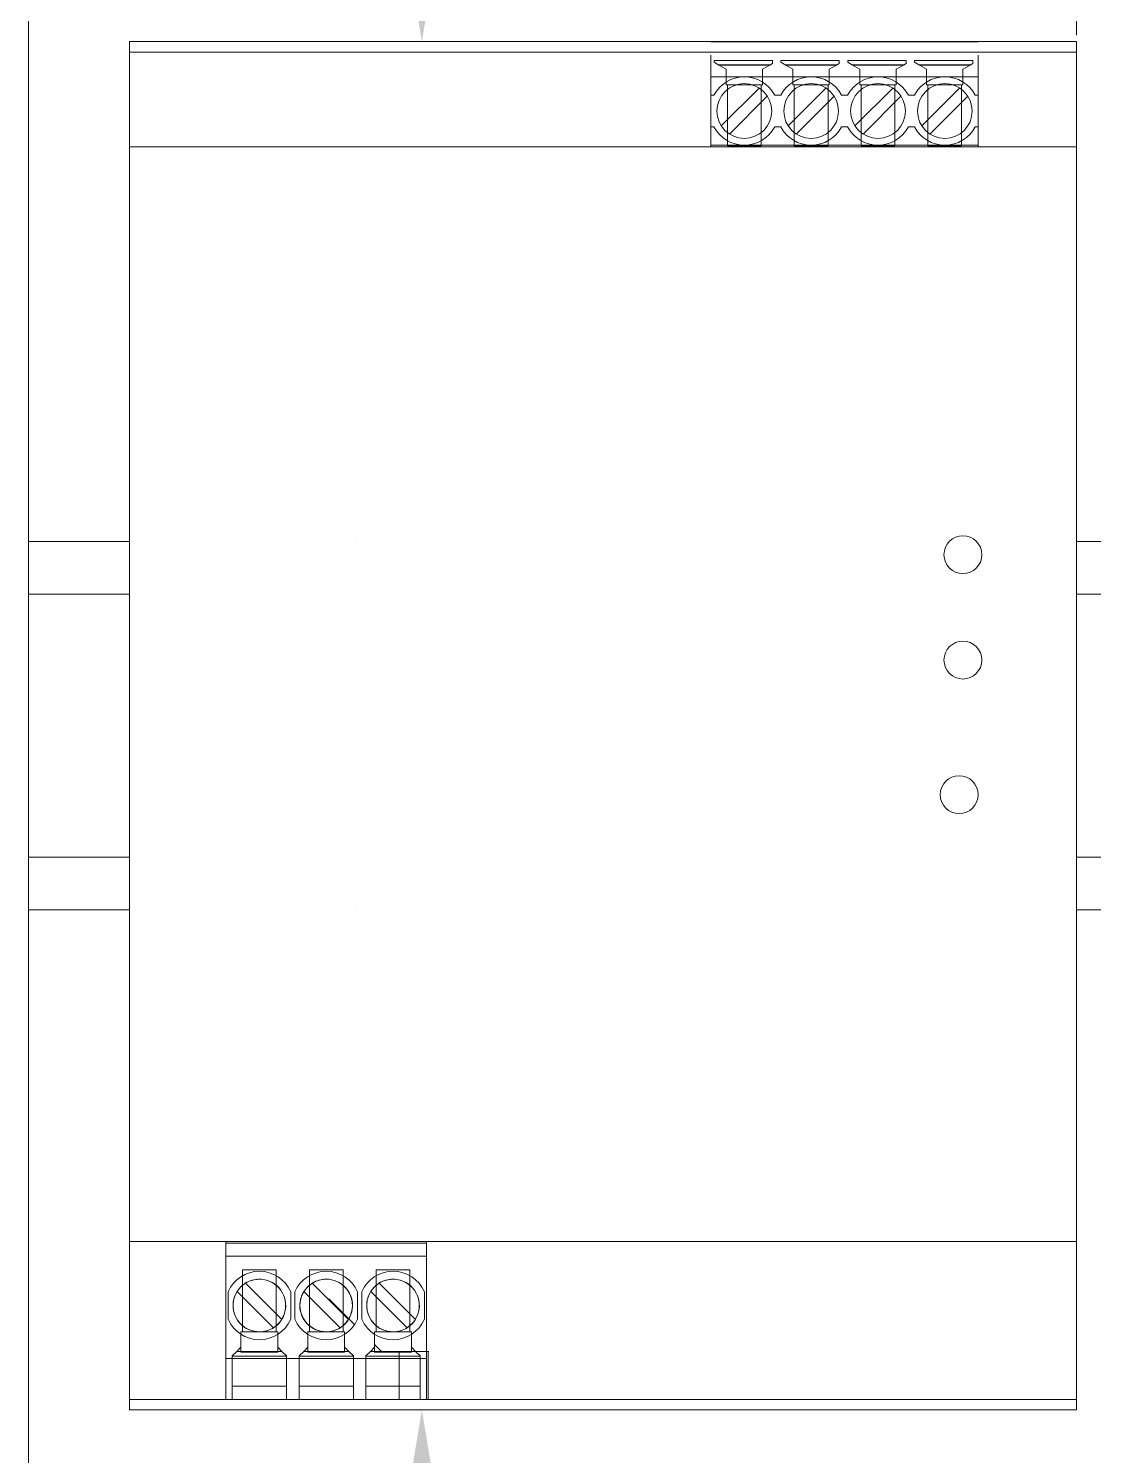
# Model space of a CAD drawing. Header units: millimetres. Extents: x 4137 to 6698, y 1400 to 3585.
# Drawn here: x 4370.9 to 4472.1, y 3196.5 to 3332 of the extents above; entities that cross this region are included whole.
import ezdxf

# ---------------------------------------------------------------- set-up
doc = ezdxf.new("R2010")
doc.units = ezdxf.units.MM
doc.layers.add('000-PI-Oprema', color=30, linetype='Continuous', lineweight=5)
doc.layers.add('000-SI-Oprema', color=30, linetype='Continuous', lineweight=0)
doc.layers.add('002-PI-Kabelska kanalica', color=150, linetype='Continuous')

msp = doc.modelspace()

# ---------------------------------------------------------------- linework, layer by layer
at = {"color": 0, "linetype": 'ByBlock', "lineweight": 0, "ltscale": 0.25}
for p, q in [((4470.53, 3331.4), (4470.53, 3367.59)), ((4443.84, 3330.78), (4407.07, 3330.78)), ((4443.84, 3200.78), (4407.07, 3200.78))]:
    msp.add_line(p, q, dxfattribs=at)
at = {"color": 0, "linetype": 'ByBlock', "ltscale": 0.25}
for points in [[(4406.99, 3338.78), (4409.66, 3338.78), (4408.32, 3330.78)], [(4406.99, 3192.78), (4409.66, 3192.78), (4408.32, 3200.78)]]:
    msp.add_solid(points, dxfattribs=at)
at = {"layer": '000-PI-Oprema', "color": 0, "linetype": 'ByBlock', "lineweight": 0}
for p, q in [((4380.53, 3330.78), (4380.53, 3320.78)), ((4380.53, 3330.78), (4380.53, 3330.78)), ((4380.53, 3330.78), (4435.78, 3330.78)), ((4380.53, 3329.78), (4380.53, 3329.78)), ((4470.53, 3329.78), (4380.53, 3329.78)), ((4383.03, 3330.78), (4383.03, 3330.78)), ((4383.03, 3330.78), (4383.03, 3330.78)), ((4383.03, 3330.78), (4383.03, 3330.78)), ((4383.03, 3330.78), (4383.03, 3330.78)), ((4383.03, 3330.78), (4383.03, 3330.78)), ((4383.03, 3330.78), (4383.03, 3330.78)), ((4383.03, 3330.78), (4383.03, 3330.78)), ((4383.03, 3330.78), (4383.03, 3330.78)), ((4383.03, 3330.78), (4383.03, 3330.78)), ((4383.03, 3330.78), (4383.03, 3330.78)), ((4383.03, 3330.78), (4383.03, 3330.78)), ((4383.03, 3330.78), (4383.03, 3330.78)), ((4383.03, 3330.78), (4383.03, 3330.78)), ((4383.03, 3330.78), (4383.03, 3330.78)), ((4433.26, 3330.78), (4433.26, 3330.78)), ((4433.26, 3330.78), (4433.26, 3330.78)), ((4435.78, 3330.78), (4435.78, 3330.78)), ((4461.18, 3330.78), (4435.78, 3330.78)), ((4435.78, 3330.75), (4435.78, 3330.75)), ((4435.78, 3330.75), (4461.18, 3330.75)), ((4435.78, 3327.44), (4435.78, 3329.5)), ((4436.08, 3330.75), (4436.08, 3330.75)), ((4441.63, 3330.75), (4441.63, 3330.75)), ((4442.43, 3330.75), (4442.43, 3330.75)), ((4447.98, 3330.75), (4447.98, 3330.75)), ((4448.78, 3330.75), (4448.78, 3330.75)), ((4454.33, 3330.75), (4454.33, 3330.75)), ((4455.13, 3330.75), (4455.13, 3330.75)), ((4460.68, 3330.75), (4460.68, 3330.75)), ((4461.18, 3330.78), (4470.53, 3330.78)), ((4461.18, 3330.78), (4461.18, 3330.78)), ((4461.18, 3330.75), (4461.18, 3330.75)), ((4461.18, 3329.5), (4461.18, 3327.44)), ((4468.03, 3330.78), (4468.03, 3330.78)), ((4468.03, 3330.78), (4468.03, 3330.78)), ((4468.03, 3330.78), (4468.03, 3330.78)), ((4468.03, 3330.78), (4468.03, 3330.78)), ((4468.03, 3330.78), (4468.03, 3330.78)), ((4468.03, 3330.78), (4468.03, 3330.78)), ((4468.03, 3330.78), (4468.03, 3330.78)), ((4468.03, 3330.78), (4468.03, 3330.78)), ((4468.03, 3330.78), (4468.03, 3330.78)), ((4468.03, 3330.78), (4468.03, 3330.78)), ((4468.03, 3330.78), (4468.03, 3330.78)), ((4468.03, 3330.78), (4468.03, 3330.78)), ((4470.53, 3330.78), (4470.53, 3330.78)), ((4470.53, 3330.78), (4470.53, 3320.78)), ((4470.53, 3329.78), (4470.53, 3329.78)), ((4436.08, 3328.81), (4436.08, 3328.99)), ((4441.63, 3328.99), (4436.08, 3328.99)), ((4436.08, 3328.81), (4436.08, 3328.81)), ((4436.08, 3328.81), (4436.54, 3328.55)), ((4441.43, 3328.58), (4436.49, 3328.58)), ((4436.54, 3328.55), (4437.23, 3328.15)), ((4441.37, 3328.55), (4436.54, 3328.55)), ((4437.23, 3328.15), (4437.23, 3328.15)), ((4437.23, 3326.68), (4437.23, 3328.15)), ((4440.68, 3328.15), (4441.37, 3328.55)), ((4440.68, 3328.15), (4440.68, 3326.68)), ((4440.68, 3328.15), (4440.68, 3328.15)), ((4441.37, 3328.55), (4441.63, 3328.7)), ((4441.63, 3328.99), (4441.63, 3328.7)), ((4441.63, 3328.7), (4441.63, 3328.7)), ((4442.43, 3328.81), (4442.43, 3328.99)), ((4447.98, 3328.99), (4442.43, 3328.99)), ((4442.43, 3328.81), (4442.43, 3328.81)), ((4442.43, 3328.81), (4442.89, 3328.55)), ((4447.78, 3328.58), (4442.84, 3328.58)), ((4442.89, 3328.55), (4443.58, 3328.15)), ((4447.72, 3328.55), (4442.89, 3328.55)), ((4443.58, 3326.68), (4443.58, 3328.15)), ((4443.58, 3328.15), (4443.58, 3328.15)), ((4447.03, 3328.15), (4447.72, 3328.55)), ((4447.03, 3328.15), (4447.03, 3328.15)), ((4447.03, 3328.15), (4447.03, 3326.68)), ((4447.72, 3328.55), (4447.98, 3328.7)), ((4447.98, 3328.99), (4447.98, 3328.7)), ((4447.98, 3328.7), (4447.98, 3328.7)), ((4448.78, 3328.81), (4448.78, 3328.99)), ((4454.33, 3328.99), (4448.78, 3328.99)), ((4448.78, 3328.81), (4448.78, 3328.81)), ((4448.78, 3328.81), (4449.24, 3328.55)), ((4454.13, 3328.58), (4449.19, 3328.58)), ((4449.24, 3328.55), (4449.93, 3328.15)), ((4454.07, 3328.55), (4449.24, 3328.55)), ((4449.93, 3326.68), (4449.93, 3328.15)), ((4449.93, 3328.15), (4449.93, 3328.15)), ((4453.38, 3328.15), (4454.07, 3328.55)), ((4453.38, 3328.15), (4453.38, 3328.15)), ((4453.38, 3328.15), (4453.38, 3326.68)), ((4454.07, 3328.55), (4454.33, 3328.7)), ((4454.33, 3328.99), (4454.33, 3328.7)), ((4454.33, 3328.7), (4454.33, 3328.7)), ((4455.13, 3328.81), (4455.13, 3328.99)), ((4460.68, 3328.99), (4455.13, 3328.99)), ((4455.13, 3328.81), (4455.13, 3328.81)), ((4455.13, 3328.81), (4455.59, 3328.55)), ((4460.48, 3328.58), (4455.54, 3328.58)), ((4455.59, 3328.55), (4456.28, 3328.15)), ((4460.42, 3328.55), (4455.59, 3328.55)), ((4456.28, 3326.68), (4456.28, 3328.15)), ((4456.28, 3328.15), (4456.28, 3328.15)), ((4459.73, 3328.15), (4460.42, 3328.55)), ((4459.73, 3328.15), (4459.73, 3328.15)), ((4459.73, 3328.15), (4459.73, 3326.68)), ((4460.42, 3328.55), (4460.68, 3328.7)), ((4460.68, 3328.99), (4460.68, 3328.7)), ((4460.68, 3328.7), (4460.68, 3328.7)), ((4461.18, 3327.44), (4435.78, 3327.44)), ((4435.78, 3327.44), (4435.78, 3325.68)), ((4461.18, 3325.68), (4461.18, 3327.44)), ((4435.78, 3325.68), (4435.78, 3322.68)), ((4435.78, 3325.68), (4435.78, 3325.68)), ((4435.78, 3325.68), (4436.07, 3325.68)), ((4436.07, 3325.68), (4436.07, 3325.68)), ((4436.77, 3322.77), (4440.36, 3326.36)), ((4437.23, 3326.68), (4437.23, 3326.68)), ((4440.68, 3326.68), (4437.23, 3326.68)), ((4437.36, 3326.68), (4437.36, 3320.88)), ((4437.36, 3326.68), (4437.36, 3326.68)), ((4441.14, 3325.59), (4437.55, 3321.99)), ((4440.36, 3326.36), (4440.36, 3326.36)), ((4440.56, 3320.88), (4440.56, 3326.68)), ((4440.56, 3326.68), (4440.56, 3326.68)), ((4440.68, 3326.68), (4440.68, 3326.68)), ((4441.14, 3325.59), (4441.14, 3325.59)), ((4441.84, 3325.68), (4441.84, 3325.68)), ((4441.84, 3325.68), (4442.42, 3325.68)), ((4442.42, 3325.68), (4442.42, 3325.68)), ((4443.12, 3322.77), (4446.71, 3326.36)), ((4447.03, 3326.68), (4443.58, 3326.68)), ((4443.58, 3326.68), (4443.58, 3326.68)), ((4443.71, 3326.68), (4443.71, 3326.68)), ((4443.71, 3326.68), (4443.71, 3320.88)), ((4447.49, 3325.59), (4443.9, 3321.99)), ((4446.71, 3326.36), (4446.71, 3326.36)), ((4446.91, 3326.68), (4446.91, 3326.68)), ((4446.91, 3320.88), (4446.91, 3326.68)), ((4447.03, 3326.68), (4447.03, 3326.68)), ((4447.49, 3325.59), (4447.49, 3325.59)), ((4448.19, 3325.68), (4448.19, 3325.68)), ((4448.19, 3325.68), (4448.77, 3325.68)), ((4448.77, 3325.68), (4448.77, 3325.68)), ((4449.47, 3322.77), (4453.06, 3326.36)), ((4453.38, 3326.68), (4449.93, 3326.68)), ((4449.93, 3326.68), (4449.93, 3326.68)), ((4450.06, 3326.68), (4450.06, 3326.68)), ((4450.06, 3326.68), (4450.06, 3320.88)), ((4453.84, 3325.59), (4450.25, 3321.99)), ((4453.06, 3326.36), (4453.06, 3326.36)), ((4453.26, 3326.68), (4453.26, 3326.68)), ((4453.26, 3320.88), (4453.26, 3326.68)), ((4453.38, 3326.68), (4453.38, 3326.68)), ((4453.84, 3325.59), (4453.84, 3325.59)), ((4454.54, 3325.68), (4455.12, 3325.68)), ((4454.54, 3325.68), (4454.54, 3325.68)), ((4455.12, 3325.68), (4455.12, 3325.68)), ((4455.82, 3322.77), (4459.41, 3326.36)), ((4459.73, 3326.68), (4456.28, 3326.68)), ((4456.28, 3326.68), (4456.28, 3326.68)), ((4456.41, 3326.68), (4456.41, 3326.68)), ((4456.41, 3326.68), (4456.41, 3320.88)), ((4460.19, 3325.59), (4456.6, 3321.99)), ((4459.41, 3326.36), (4459.41, 3326.36)), ((4459.61, 3326.68), (4459.61, 3326.68)), ((4459.61, 3320.88), (4459.61, 3326.68)), ((4459.73, 3326.68), (4459.73, 3326.68)), ((4460.19, 3325.59), (4460.19, 3325.59)), ((4460.89, 3325.68), (4461.18, 3325.68)), ((4460.89, 3325.68), (4460.89, 3325.68)), ((4461.18, 3325.68), (4461.18, 3322.68)), ((4461.18, 3325.68), (4461.18, 3325.68)), ((4436.36, 3324.18), (4436.36, 3324.18)), ((4441.56, 3324.18), (4441.56, 3324.18)), ((4442.71, 3324.18), (4442.71, 3324.18)), ((4447.91, 3324.18), (4447.91, 3324.18)), ((4449.06, 3324.18), (4449.06, 3324.18)), ((4454.26, 3324.18), (4454.26, 3324.18)), ((4455.41, 3324.18), (4455.41, 3324.18)), ((4460.61, 3324.18), (4460.61, 3324.18)), ((4435.78, 3322.68), (4435.78, 3322.68)), ((4435.78, 3320.93), (4435.78, 3322.68)), ((4436.07, 3322.68), (4435.78, 3322.68)), ((4436.07, 3322.68), (4436.07, 3322.68)), ((4436.77, 3322.77), (4436.77, 3322.77)), ((4441.84, 3322.68), (4441.84, 3322.68)), ((4442.42, 3322.68), (4441.84, 3322.68)), ((4442.42, 3322.68), (4442.42, 3322.68)), ((4443.12, 3322.77), (4443.12, 3322.77)), ((4448.19, 3322.68), (4448.19, 3322.68)), ((4448.77, 3322.68), (4448.19, 3322.68)), ((4448.77, 3322.68), (4448.77, 3322.68)), ((4449.47, 3322.77), (4449.47, 3322.77)), ((4454.54, 3322.68), (4454.54, 3322.68)), ((4455.12, 3322.68), (4454.54, 3322.68)), ((4455.12, 3322.68), (4455.12, 3322.68)), ((4455.82, 3322.77), (4455.82, 3322.77)), ((4460.89, 3322.68), (4460.89, 3322.68)), ((4461.18, 3322.68), (4460.89, 3322.68)), ((4461.18, 3322.68), (4461.18, 3322.68)), ((4461.18, 3322.68), (4461.18, 3320.93)), ((4437.55, 3321.99), (4437.55, 3321.99)), ((4443.9, 3321.99), (4443.9, 3321.99)), ((4450.25, 3321.99), (4450.25, 3321.99)), ((4456.6, 3321.99), (4456.6, 3321.99)), ((4380.53, 3320.78), (4380.53, 3320.78)), ((4380.53, 3320.78), (4470.53, 3320.78)), ((4383.03, 3320.78), (4383.03, 3320.78)), ((4389.03, 3320.78), (4389.03, 3320.78)), ((4390.03, 3320.78), (4390.03, 3320.78)), ((4396.03, 3320.78), (4396.03, 3320.78)), ((4397.03, 3320.78), (4397.03, 3320.78)), ((4403.03, 3320.78), (4403.03, 3320.78)), ((4404.03, 3320.78), (4404.03, 3320.78)), ((4410.03, 3320.78), (4410.03, 3320.78)), ((4411.03, 3320.78), (4411.03, 3320.78)), ((4417.03, 3320.78), (4417.03, 3320.78)), ((4418.03, 3320.78), (4418.03, 3320.78)), ((4424.03, 3320.78), (4424.03, 3320.78)), ((4425.03, 3320.78), (4425.03, 3320.78)), ((4431.03, 3320.78), (4431.03, 3320.78)), ((4435.78, 3320.78), (4435.78, 3320.93)), ((4438.96, 3320.93), (4435.78, 3320.93)), ((4435.78, 3320.78), (4435.78, 3320.78)), ((4437.36, 3320.88), (4437.36, 3320.88)), ((4437.36, 3320.88), (4440.56, 3320.88)), ((4445.31, 3320.93), (4438.96, 3320.93)), ((4440.56, 3320.88), (4440.56, 3320.88)), ((4443.71, 3320.88), (4443.71, 3320.88)), ((4443.71, 3320.88), (4446.91, 3320.88)), ((4451.66, 3320.93), (4445.31, 3320.93)), ((4446.91, 3320.88), (4446.91, 3320.88)), ((4450.06, 3320.88), (4450.06, 3320.88)), ((4450.06, 3320.88), (4453.26, 3320.88)), ((4458.01, 3320.93), (4451.66, 3320.93)), ((4453.26, 3320.88), (4453.26, 3320.88)), ((4456.41, 3320.88), (4456.41, 3320.88)), ((4456.41, 3320.88), (4459.61, 3320.88)), ((4461.18, 3320.93), (4458.01, 3320.93)), ((4459.61, 3320.88), (4459.61, 3320.88)), ((4461.18, 3320.93), (4461.18, 3320.78)), ((4461.18, 3320.78), (4461.18, 3320.78)), ((4470.53, 3320.78), (4470.53, 3320.78)), ((4470.53, 3320.78), (4470.53, 3216.78)), ((4457.93, 3282.03), (4457.93, 3282.03)), ((4461.53, 3282.03), (4461.53, 3282.03)), ((4457.93, 3272.02), (4457.93, 3272.02)), ((4461.53, 3272.02), (4461.53, 3272.02)), ((4457.57, 3259.23), (4457.57, 3259.23)), ((4461.17, 3259.23), (4461.17, 3259.23)), ((4380.53, 3216.78), (4380.53, 3200.78)), ((4380.53, 3216.78), (4380.53, 3216.78)), ((4380.53, 3216.78), (4470.53, 3216.78)), ((4389.71, 3216.78), (4389.71, 3216.78)), ((4389.71, 3216.78), (4389.71, 3216.63)), ((4389.71, 3216.63), (4389.71, 3216.63)), ((4389.71, 3216.63), (4389.71, 3216.63)), ((4389.71, 3215.4), (4389.71, 3216.63)), ((4389.71, 3216.63), (4408.76, 3216.63)), ((4408.76, 3216.78), (4408.76, 3216.78)), ((4408.76, 3216.63), (4408.76, 3216.78)), ((4408.76, 3216.63), (4408.76, 3216.63)), ((4408.76, 3216.63), (4408.76, 3216.63)), ((4408.76, 3216.63), (4408.76, 3215.4)), ((4411.93, 3216.78), (4411.93, 3216.78)), ((4417.93, 3216.78), (4417.93, 3216.78)), ((4420.93, 3216.78), (4420.93, 3216.78)), ((4470.53, 3216.78), (4470.53, 3200.78)), ((4470.53, 3216.78), (4470.53, 3216.78)), ((4389.71, 3205.68), (4389.71, 3215.4)), ((4408.76, 3215.4), (4389.71, 3215.4)), ((4408.76, 3215.4), (4408.76, 3205.68)), ((4391.28, 3214.08), (4391.28, 3214.08)), ((4391.28, 3214.08), (4391.28, 3208.2)), ((4394.48, 3214.08), (4391.28, 3214.08)), ((4392.88, 3213.2), (4392.88, 3213.2)), ((4393.56, 3213.11), (4393.56, 3213.1)), ((4393.84, 3213.01), (4393.84, 3213.01)), ((4394.48, 3214.08), (4394.48, 3214.08)), ((4394.48, 3214.08), (4394.48, 3208.2)), ((4397.63, 3214.08), (4397.63, 3214.08)), ((4400.83, 3214.08), (4397.63, 3214.08)), ((4397.63, 3214.08), (4397.63, 3208.2)), ((4399.23, 3213.2), (4399.23, 3213.2)), ((4400.19, 3213.01), (4400.19, 3213.01)), ((4400.83, 3214.08), (4400.83, 3208.2)), ((4400.83, 3214.08), (4400.83, 3214.08)), ((4403.98, 3214.08), (4403.98, 3214.08)), ((4407.18, 3214.08), (4403.98, 3214.08)), ((4403.98, 3214.08), (4403.98, 3208.2)), ((4405.58, 3213.2), (4405.58, 3213.2)), ((4406.26, 3213.11), (4406.26, 3213.1)), ((4406.54, 3213.01), (4406.54, 3213.01)), ((4407.18, 3214.08), (4407.18, 3208.2)), ((4407.18, 3214.08), (4407.18, 3214.08)), ((4389.91, 3212.01), (4389.91, 3209.39)), ((4389.91, 3212.01), (4389.91, 3212.01)), ((4394.22, 3208.59), (4390.77, 3212.03)), ((4390.77, 3212.03), (4390.77, 3212.03)), ((4394.22, 3208.59), (4390.77, 3212.03)), ((4395, 3209.36), (4391.55, 3212.81)), ((4391.55, 3212.81), (4395, 3209.36)), ((4391.55, 3212.81), (4391.55, 3212.81)), ((4395.86, 3212.01), (4395.86, 3212.01)), ((4395.86, 3209.39), (4395.86, 3212.01)), ((4396.26, 3212.01), (4396.26, 3209.39)), ((4396.26, 3212.01), (4396.26, 3212.01)), ((4397.12, 3212.03), (4397.12, 3212.03)), ((4400.57, 3208.59), (4397.12, 3212.03)), ((4400.57, 3208.59), (4397.12, 3212.03)), ((4397.9, 3212.81), (4397.9, 3212.81)), ((4397.9, 3212.81), (4401.35, 3209.36)), ((4397.9, 3212.81), (4401.35, 3209.36)), ((4402.21, 3212.01), (4402.21, 3212.01)), ((4402.21, 3209.39), (4402.21, 3212.01)), ((4402.61, 3212.01), (4402.61, 3212.01)), ((4402.61, 3212.01), (4402.61, 3209.39)), ((4403.47, 3212.03), (4403.47, 3212.03)), ((4406.92, 3208.59), (4403.47, 3212.03)), ((4406.92, 3208.59), (4403.47, 3212.03)), ((4404.25, 3212.81), (4404.25, 3212.81)), ((4404.25, 3212.81), (4407.7, 3209.36)), ((4404.25, 3212.81), (4407.7, 3209.36)), ((4408.56, 3212.01), (4408.56, 3212.01)), ((4408.56, 3209.39), (4408.56, 3212.01)), ((4399.47, 3211.34), (4399.47, 3211.34)), ((4399.47, 3211.34), (4401.93, 3208.88)), ((4389.91, 3209.39), (4389.91, 3209.39)), ((4395, 3209.36), (4395, 3209.36)), ((4395, 3209.36), (4395, 3209.36)), ((4395.86, 3209.39), (4395.86, 3209.39)), ((4396.26, 3209.39), (4396.26, 3209.39)), ((4401.35, 3209.36), (4401.35, 3209.36)), ((4401.35, 3209.36), (4401.35, 3209.36)), ((4402.21, 3209.39), (4402.21, 3209.39)), ((4402.61, 3209.39), (4402.61, 3209.39)), ((4407.7, 3209.36), (4407.7, 3209.36)), ((4407.7, 3209.36), (4407.7, 3209.36)), ((4408.56, 3209.39), (4408.56, 3209.39)), ((4391.13, 3208.2), (4391.13, 3208.2)), ((4394.63, 3208.2), (4391.13, 3208.2)), ((4391.13, 3206.73), (4391.13, 3208.2)), ((4391.28, 3208.2), (4391.28, 3208.2)), ((4391.89, 3208.4), (4391.89, 3208.41)), ((4392.21, 3208.29), (4392.21, 3208.29)), ((4392.88, 3208.2), (4392.88, 3208.2)), ((4394.22, 3208.58), (4394.22, 3208.59)), ((4394.22, 3208.58), (4394.22, 3208.59)), ((4394.22, 3208.58), (4394.22, 3208.58)), ((4394.48, 3208.2), (4394.48, 3208.2)), ((4394.63, 3208.2), (4394.63, 3208.2)), ((4394.63, 3208.2), (4394.63, 3206.73)), ((4397.48, 3206.73), (4397.48, 3208.2)), ((4397.48, 3208.2), (4400.98, 3208.2)), ((4397.48, 3208.2), (4397.48, 3208.2)), ((4397.63, 3208.2), (4397.63, 3208.2)), ((4398.24, 3208.4), (4398.24, 3208.41)), ((4398.56, 3208.29), (4398.56, 3208.29)), ((4399.23, 3208.2), (4399.23, 3208.2)), ((4400.57, 3208.58), (4400.57, 3208.59)), ((4400.57, 3208.58), (4400.57, 3208.59)), ((4400.57, 3208.58), (4400.57, 3208.58)), ((4400.83, 3208.2), (4400.83, 3208.2)), ((4400.98, 3208.2), (4400.98, 3206.73)), ((4400.98, 3208.2), (4400.98, 3208.2)), ((4403.83, 3206.73), (4403.83, 3208.2)), ((4403.83, 3208.2), (4407.33, 3208.2)), ((4403.83, 3208.2), (4403.83, 3208.2)), ((4403.98, 3208.2), (4403.98, 3208.2)), ((4404.59, 3208.4), (4404.59, 3208.41)), ((4404.91, 3208.29), (4404.91, 3208.29)), ((4405.58, 3208.2), (4405.58, 3208.2)), ((4406.92, 3208.58), (4406.92, 3208.59)), ((4406.92, 3208.58), (4406.92, 3208.59)), ((4406.92, 3208.58), (4406.92, 3208.58)), ((4407.18, 3208.2), (4407.18, 3208.2)), ((4407.33, 3208.2), (4407.33, 3206.73)), ((4407.33, 3208.2), (4407.33, 3208.2)), ((4390.74, 3206.34), (4390.31, 3205.91)), ((4391.13, 3206.73), (4390.74, 3206.34)), ((4390.74, 3206.34), (4395.02, 3206.34)), ((4391.13, 3206.28), (4391.13, 3206.73)), ((4391.13, 3206.73), (4391.13, 3206.73)), ((4391.13, 3206.28), (4394.63, 3206.28)), ((4394.63, 3206.73), (4395.02, 3206.34)), ((4394.63, 3206.28), (4394.63, 3206.73)), ((4394.63, 3206.73), (4394.63, 3206.73)), ((4395.02, 3206.34), (4395.46, 3205.91)), ((4397.09, 3206.34), (4396.66, 3205.91)), ((4397.48, 3206.73), (4397.09, 3206.34)), ((4397.09, 3206.34), (4401.37, 3206.34)), ((4397.48, 3206.73), (4397.48, 3206.73)), ((4397.48, 3206.28), (4397.48, 3206.73)), ((4397.48, 3206.28), (4400.98, 3206.28)), ((4400.98, 3206.73), (4401.37, 3206.34)), ((4400.98, 3206.73), (4400.98, 3206.73)), ((4400.98, 3206.28), (4400.98, 3206.73)), ((4401.37, 3206.34), (4401.81, 3205.91)), ((4403.44, 3206.34), (4403.01, 3205.91)), ((4403.83, 3206.73), (4403.44, 3206.34)), ((4403.44, 3206.34), (4407.72, 3206.34)), ((4403.83, 3206.98), (4404.47, 3206.34)), ((4403.83, 3206.73), (4403.83, 3206.73)), ((4403.83, 3206.28), (4403.83, 3206.73)), ((4403.83, 3206.28), (4407.33, 3206.28)), ((4404.47, 3206.34), (4406.15, 3206.34)), ((4404.47, 3206.34), (4404.47, 3206.34)), ((4406.15, 3201.78), (4406.15, 3206.34)), ((4408.91, 3206.34), (4406.15, 3206.34)), ((4407.33, 3206.73), (4407.72, 3206.34)), ((4407.33, 3206.73), (4407.33, 3206.73)), ((4407.33, 3206.28), (4407.33, 3206.73)), ((4407.72, 3206.34), (4408.16, 3205.91)), ((4408.91, 3206.34), (4408.91, 3201.78)), ((4408.91, 3206.34), (4408.97, 3206.34)), ((4408.97, 3206.34), (4408.97, 3206.34)), ((4389.71, 3201.78), (4389.71, 3205.68)), ((4389.71, 3205.68), (4389.71, 3205.68)), ((4389.71, 3205.68), (4408.76, 3205.68)), ((4390.31, 3205.91), (4390.31, 3205.9)), ((4390.31, 3205.91), (4390.31, 3205.91)), ((4390.31, 3205.9), (4395.46, 3205.9)), ((4390.31, 3205.9), (4390.31, 3201.78)), ((4395.46, 3205.91), (4395.46, 3205.91)), ((4395.46, 3205.91), (4395.46, 3205.9)), ((4395.46, 3205.9), (4395.46, 3201.78)), ((4396.66, 3205.91), (4396.66, 3205.91)), ((4396.66, 3205.91), (4396.66, 3205.9)), ((4396.66, 3205.9), (4396.66, 3201.78)), ((4396.66, 3205.9), (4401.81, 3205.9)), ((4401.81, 3205.91), (4401.81, 3205.9)), ((4401.81, 3205.91), (4401.81, 3205.91)), ((4401.81, 3205.9), (4401.81, 3201.78)), ((4403.01, 3205.91), (4403.01, 3205.91)), ((4403.01, 3205.91), (4403.01, 3205.9)), ((4403.01, 3205.9), (4403.01, 3201.78)), ((4403.01, 3205.9), (4408.16, 3205.9)), ((4408.16, 3205.91), (4408.16, 3205.91)), ((4408.16, 3205.91), (4408.16, 3205.9)), ((4408.16, 3205.9), (4408.16, 3201.78)), ((4408.76, 3205.68), (4408.76, 3205.68)), ((4408.76, 3205.68), (4408.76, 3201.78)), ((4395.46, 3203.03), (4390.31, 3203.03)), ((4401.81, 3203.03), (4396.66, 3203.03)), ((4408.16, 3203.03), (4403.01, 3203.03)), ((4380.53, 3201.78), (4380.53, 3201.78)), ((4380.53, 3201.78), (4470.53, 3201.78)), ((4470.53, 3200.78), (4380.53, 3200.78)), ((4389.71, 3201.78), (4389.71, 3201.78)), ((4408.76, 3201.78), (4389.71, 3201.78)), ((4389.71, 3201.78), (4389.71, 3201.78)), ((4408.76, 3201.78), (4408.76, 3201.78)), ((4408.76, 3201.78), (4408.76, 3201.78)), ((4430.11, 3201.78), (4461.86, 3201.78))]:
    msp.add_line(p, q, dxfattribs=at)
for centre, radius, start, end in [((4438.96, 3324.18), 3.25, 90, 152.5136), ((4438.96, 3324.18), 2.6, 0, 180), ((4438.96, 3324.18), 3.25, 27.4864, 90), ((4445.31, 3324.18), 3.25, 90, 152.5136), ((4445.31, 3324.18), 2.6, 0, 180), ((4445.31, 3324.18), 3.25, 27.4864, 90), ((4451.66, 3324.18), 3.25, 90, 152.5136), ((4451.66, 3324.18), 2.6, 0, 180), ((4451.66, 3324.18), 3.25, 27.4864, 90), ((4458.01, 3324.18), 3.25, 90, 152.5136), ((4458.01, 3324.18), 2.6, 0, 180), ((4458.01, 3324.18), 3.25, 27.4864, 90), ((4438.96, 3324.18), 2.6, 180, 0), ((4445.31, 3324.18), 2.6, 180, 0), ((4451.66, 3324.18), 2.6, 180, 0), ((4458.01, 3324.18), 2.6, 180, 0), ((4438.96, 3324.18), 3.25, 207.4864, 270), ((4438.96, 3324.18), 3.25, 270, 332.5136), ((4445.31, 3324.18), 3.25, 207.4864, 270), ((4445.31, 3324.18), 3.25, 270, 332.5136), ((4451.66, 3324.18), 3.25, 207.4864, 270), ((4451.66, 3324.18), 3.25, 270, 332.5136), ((4458.01, 3324.18), 3.25, 207.4864, 270), ((4458.01, 3324.18), 3.25, 270, 332.5136), ((4459.73, 3282.03), 1.8, 0, 180), ((4459.73, 3282.03), 1.8, 180, 0), ((4459.73, 3272.02), 1.8, 0, 180), ((4459.73, 3272.02), 1.8, 180, 0), ((4459.37, 3259.23), 1.8, 0, 180), ((4459.37, 3259.23), 1.8, 180, 0), ((4392.88, 3210.7), 3.25, 90, 156.2604), ((4392.88, 3210.7), 2.5, 90, 270), ((4392.88, 3210.7), 3.25, 23.7396, 90), ((4392.88, 3210.7), 2.5, 74.3479, 90), ((4392.88, 3210.7), 2.5, 66.5218, 74.3479), ((4392.88, 3210.7), 2.5, 302.291, 66.5218), ((4399.23, 3210.7), 3.25, 90, 156.2604), ((4399.23, 3210.7), 2.5, 90, 270), ((4399.23, 3210.7), 3.25, 23.7396, 90), ((4399.23, 3210.7), 2.5, 66.5218, 90), ((4399.23, 3210.7), 2.5, 270, 66.5218), ((4405.58, 3210.7), 3.25, 90, 156.2604), ((4405.58, 3210.7), 2.5, 90, 270), ((4405.58, 3210.7), 3.25, 23.7396, 90), ((4405.58, 3210.7), 2.5, 74.3479, 90), ((4405.58, 3210.7), 2.5, 66.5218, 74.3479), ((4405.58, 3210.7), 2.5, 302.291, 66.5218), ((4392.88, 3210.7), 3.25, 203.7396, 270), ((4392.88, 3210.7), 3.25, 270, 336.2604), ((4399.23, 3210.7), 3.25, 203.7396, 270), ((4399.23, 3210.7), 3.25, 270, 336.2604), ((4405.58, 3210.7), 3.25, 203.7396, 270), ((4405.58, 3210.7), 3.25, 270, 336.2604), ((4392.88, 3210.7), 2.5, 270, 302.291), ((4405.58, 3210.7), 2.5, 270, 302.291)]:
    msp.add_arc(centre, radius, start, end, dxfattribs=at)
for centre, start_param, end_param in [((4392.88, 3210.7), -2.748893, -2.18531), ((4392.88, 3210.7), -3.022075, -2.748893), ((4392.88, 3210.7), 3.12605, 3.26111), ((4392.88, 3210.7), 3.124519, 3.12605), ((4392.88, 3210.7), 1.399912, 3.124519), ((4399.23, 3210.7), -2.748893, -2.18531), ((4399.23, 3210.7), 3.12605, 3.534292), ((4399.23, 3210.7), 3.124519, 3.12605), ((4399.23, 3210.7), 1.399912, 3.124519), ((4405.58, 3210.7), -2.748893, -2.18531), ((4405.58, 3210.7), -3.022075, -2.748893), ((4405.58, 3210.7), 3.12605, 3.26111), ((4405.58, 3210.7), 3.124519, 3.12605), ((4405.58, 3210.7), 1.399912, 3.124519), ((4392.88, 3210.7), -1.741681, -0.018604), ((4392.89, 3210.7), -2.18531, -1.741681), ((4399.23, 3210.7), -1.741681, -0.018604), ((4399.24, 3210.7), -2.18531, -1.741681), ((4405.58, 3210.7), -1.741681, -0.018604), ((4405.59, 3210.7), -2.18531, -1.741681), ((4392.89, 3210.7), 0.956283, 1.399912), ((4399.24, 3210.7), 0.956283, 1.399912), ((4405.59, 3210.7), 0.956283, 1.399912), ((4392.88, 3210.7), -0.017074, 0.392699), ((4392.88, 3210.7), 0.392699, 0.956283), ((4399.23, 3210.7), -0.017074, 0.392699), ((4399.23, 3210.7), 0.392699, 0.956283), ((4405.58, 3210.7), -0.017074, 0.392699), ((4405.58, 3210.7), 0.392699, 0.956283)]:
    msp.add_ellipse(centre, major_axis=(-0.96, -2.31), ratio=1, start_param=start_param, end_param=end_param, dxfattribs=at)
at = {"layer": '000-SI-Oprema', "color": 0, "linetype": 'ByBlock', "lineweight": 0}
for p, q in [((4380.53, 3330.78), (4380.53, 3330.78)), ((4380.53, 3330.78), (4380.53, 3320.78)), ((4380.53, 3330.78), (4380.53, 3330.78)), ((4380.53, 3330.78), (4380.53, 3330.78)), ((4380.53, 3330.78), (4470.53, 3330.78)), ((4380.53, 3330.78), (4380.53, 3330.78)), ((4380.53, 3329.78), (4380.53, 3329.78)), ((4380.53, 3329.78), (4380.53, 3329.78)), ((4470.53, 3329.78), (4380.53, 3329.78)), ((4435.78, 3327.44), (4435.78, 3329.5)), ((4461.18, 3329.5), (4461.18, 3327.44)), ((4468.03, 3330.78), (4468.03, 3330.78)), ((4468.03, 3330.78), (4468.03, 3330.78)), ((4468.03, 3330.78), (4468.03, 3330.78)), ((4468.03, 3330.78), (4468.03, 3330.78)), ((4468.03, 3330.78), (4468.03, 3330.78)), ((4468.03, 3330.78), (4468.03, 3330.78)), ((4468.03, 3330.78), (4468.03, 3330.78)), ((4468.03, 3330.78), (4468.03, 3330.78)), ((4468.03, 3330.78), (4468.03, 3330.78)), ((4468.03, 3330.78), (4468.03, 3330.78)), ((4468.03, 3330.78), (4468.03, 3330.78)), ((4468.03, 3330.78), (4468.03, 3330.78)), ((4468.03, 3330.78), (4468.03, 3330.78)), ((4468.03, 3330.78), (4468.03, 3330.78)), ((4468.03, 3330.78), (4468.03, 3330.78)), ((4468.03, 3330.78), (4468.03, 3330.78)), ((4468.03, 3330.78), (4468.03, 3330.78)), ((4468.03, 3330.78), (4468.03, 3330.78)), ((4468.03, 3330.78), (4468.03, 3330.78)), ((4468.03, 3330.78), (4468.03, 3330.78)), ((4468.03, 3330.78), (4468.03, 3330.78)), ((4468.03, 3330.78), (4468.03, 3330.78)), ((4470.53, 3330.78), (4470.53, 3330.78)), ((4470.53, 3330.78), (4470.53, 3320.78)), ((4470.53, 3329.78), (4470.53, 3329.78)), ((4470.53, 3329.78), (4470.53, 3329.78)), ((4436.08, 3328.81), (4436.08, 3328.99)), ((4441.63, 3328.99), (4436.08, 3328.99)), ((4436.08, 3328.81), (4436.08, 3328.81)), ((4436.08, 3328.81), (4436.54, 3328.55)), ((4441.43, 3328.58), (4436.49, 3328.58)), ((4436.54, 3328.55), (4437.23, 3328.15)), ((4441.37, 3328.55), (4436.54, 3328.55)), ((4437.23, 3328.15), (4437.23, 3328.15)), ((4437.23, 3326.68), (4437.23, 3328.15)), ((4440.68, 3328.15), (4441.37, 3328.55)), ((4440.68, 3328.15), (4440.68, 3326.68)), ((4440.68, 3328.15), (4440.68, 3328.15)), ((4441.37, 3328.55), (4441.63, 3328.7)), ((4441.63, 3328.99), (4441.63, 3328.7)), ((4441.63, 3328.7), (4441.63, 3328.7)), ((4442.43, 3328.81), (4442.43, 3328.99)), ((4447.98, 3328.99), (4442.43, 3328.99)), ((4442.43, 3328.81), (4442.43, 3328.81)), ((4442.43, 3328.81), (4442.89, 3328.55)), ((4447.78, 3328.58), (4442.84, 3328.58)), ((4442.89, 3328.55), (4443.58, 3328.15)), ((4447.72, 3328.55), (4442.89, 3328.55)), ((4443.58, 3326.68), (4443.58, 3328.15)), ((4443.58, 3328.15), (4443.58, 3328.15)), ((4447.03, 3328.15), (4447.72, 3328.55)), ((4447.03, 3328.15), (4447.03, 3328.15)), ((4447.03, 3328.15), (4447.03, 3326.68)), ((4447.72, 3328.55), (4447.98, 3328.7)), ((4447.98, 3328.99), (4447.98, 3328.7)), ((4447.98, 3328.7), (4447.98, 3328.7)), ((4448.78, 3328.81), (4448.78, 3328.99)), ((4454.33, 3328.99), (4448.78, 3328.99)), ((4448.78, 3328.81), (4448.78, 3328.81)), ((4448.78, 3328.81), (4449.24, 3328.55)), ((4454.13, 3328.58), (4449.19, 3328.58)), ((4449.24, 3328.55), (4449.93, 3328.15)), ((4454.07, 3328.55), (4449.24, 3328.55)), ((4449.93, 3326.68), (4449.93, 3328.15)), ((4449.93, 3328.15), (4449.93, 3328.15)), ((4453.38, 3328.15), (4454.07, 3328.55)), ((4453.38, 3328.15), (4453.38, 3328.15)), ((4453.38, 3328.15), (4453.38, 3326.68)), ((4454.07, 3328.55), (4454.33, 3328.7)), ((4454.33, 3328.99), (4454.33, 3328.7)), ((4454.33, 3328.7), (4454.33, 3328.7)), ((4455.13, 3328.81), (4455.13, 3328.99)), ((4460.68, 3328.99), (4455.13, 3328.99)), ((4455.13, 3328.81), (4455.13, 3328.81)), ((4455.13, 3328.81), (4455.59, 3328.55)), ((4460.48, 3328.58), (4455.54, 3328.58)), ((4455.59, 3328.55), (4456.28, 3328.15)), ((4460.42, 3328.55), (4455.59, 3328.55)), ((4456.28, 3326.68), (4456.28, 3328.15)), ((4456.28, 3328.15), (4456.28, 3328.15)), ((4459.73, 3328.15), (4460.42, 3328.55)), ((4459.73, 3328.15), (4459.73, 3328.15)), ((4459.73, 3328.15), (4459.73, 3326.68)), ((4460.42, 3328.55), (4460.68, 3328.7)), ((4460.68, 3328.99), (4460.68, 3328.7)), ((4460.68, 3328.7), (4460.68, 3328.7)), ((4461.18, 3327.44), (4435.78, 3327.44)), ((4435.78, 3327.44), (4435.78, 3325.68)), ((4461.18, 3325.68), (4461.18, 3327.44)), ((4435.78, 3325.68), (4435.78, 3322.68)), ((4435.78, 3325.68), (4435.78, 3325.68)), ((4435.78, 3325.68), (4436.07, 3325.68)), ((4436.07, 3325.68), (4436.07, 3325.68)), ((4436.77, 3322.77), (4440.36, 3326.36)), ((4437.23, 3326.68), (4437.23, 3326.68)), ((4440.68, 3326.68), (4437.23, 3326.68)), ((4437.36, 3326.68), (4437.36, 3320.88)), ((4437.36, 3326.68), (4437.36, 3326.68)), ((4441.14, 3325.59), (4437.55, 3321.99)), ((4440.36, 3326.36), (4440.36, 3326.36)), ((4440.56, 3320.88), (4440.56, 3326.68)), ((4440.56, 3326.68), (4440.56, 3326.68)), ((4440.68, 3326.68), (4440.68, 3326.68)), ((4441.14, 3325.59), (4441.14, 3325.59)), ((4441.84, 3325.68), (4441.84, 3325.68)), ((4441.84, 3325.68), (4442.42, 3325.68)), ((4442.42, 3325.68), (4442.42, 3325.68)), ((4443.12, 3322.77), (4446.71, 3326.36)), ((4447.03, 3326.68), (4443.58, 3326.68)), ((4443.58, 3326.68), (4443.58, 3326.68)), ((4443.71, 3326.68), (4443.71, 3326.68)), ((4443.71, 3326.68), (4443.71, 3320.88)), ((4447.49, 3325.59), (4443.9, 3321.99)), ((4446.71, 3326.36), (4446.71, 3326.36)), ((4446.91, 3326.68), (4446.91, 3326.68)), ((4446.91, 3320.88), (4446.91, 3326.68)), ((4447.03, 3326.68), (4447.03, 3326.68)), ((4447.49, 3325.59), (4447.49, 3325.59)), ((4448.19, 3325.68), (4448.19, 3325.68)), ((4448.19, 3325.68), (4448.77, 3325.68)), ((4448.77, 3325.68), (4448.77, 3325.68)), ((4449.47, 3322.77), (4453.06, 3326.36)), ((4453.38, 3326.68), (4449.93, 3326.68)), ((4449.93, 3326.68), (4449.93, 3326.68)), ((4450.06, 3326.68), (4450.06, 3326.68)), ((4450.06, 3326.68), (4450.06, 3320.88)), ((4453.84, 3325.59), (4450.25, 3321.99)), ((4453.06, 3326.36), (4453.06, 3326.36)), ((4453.26, 3326.68), (4453.26, 3326.68)), ((4453.26, 3320.88), (4453.26, 3326.68)), ((4453.38, 3326.68), (4453.38, 3326.68)), ((4453.84, 3325.59), (4453.84, 3325.59)), ((4454.54, 3325.68), (4455.12, 3325.68)), ((4454.54, 3325.68), (4454.54, 3325.68)), ((4455.12, 3325.68), (4455.12, 3325.68)), ((4455.82, 3322.77), (4459.41, 3326.36)), ((4459.73, 3326.68), (4456.28, 3326.68)), ((4456.28, 3326.68), (4456.28, 3326.68)), ((4456.41, 3326.68), (4456.41, 3326.68)), ((4456.41, 3326.68), (4456.41, 3320.88)), ((4460.19, 3325.59), (4456.6, 3321.99)), ((4459.41, 3326.36), (4459.41, 3326.36)), ((4459.61, 3326.68), (4459.61, 3326.68)), ((4459.61, 3320.88), (4459.61, 3326.68)), ((4459.73, 3326.68), (4459.73, 3326.68)), ((4460.19, 3325.59), (4460.19, 3325.59)), ((4460.89, 3325.68), (4461.18, 3325.68)), ((4460.89, 3325.68), (4460.89, 3325.68)), ((4461.18, 3325.68), (4461.18, 3322.68)), ((4461.18, 3325.68), (4461.18, 3325.68)), ((4436.36, 3324.18), (4436.36, 3324.18)), ((4441.56, 3324.18), (4441.56, 3324.18)), ((4442.71, 3324.18), (4442.71, 3324.18)), ((4447.91, 3324.18), (4447.91, 3324.18)), ((4449.06, 3324.18), (4449.06, 3324.18)), ((4454.26, 3324.18), (4454.26, 3324.18)), ((4455.41, 3324.18), (4455.41, 3324.18)), ((4460.61, 3324.18), (4460.61, 3324.18)), ((4435.78, 3322.68), (4435.78, 3322.68)), ((4435.78, 3320.93), (4435.78, 3322.68)), ((4436.07, 3322.68), (4435.78, 3322.68)), ((4436.07, 3322.68), (4436.07, 3322.68)), ((4436.77, 3322.77), (4436.77, 3322.77)), ((4441.84, 3322.68), (4441.84, 3322.68)), ((4442.42, 3322.68), (4441.84, 3322.68)), ((4442.42, 3322.68), (4442.42, 3322.68)), ((4443.12, 3322.77), (4443.12, 3322.77)), ((4448.19, 3322.68), (4448.19, 3322.68)), ((4448.77, 3322.68), (4448.19, 3322.68)), ((4448.77, 3322.68), (4448.77, 3322.68)), ((4449.47, 3322.77), (4449.47, 3322.77)), ((4454.54, 3322.68), (4454.54, 3322.68)), ((4455.12, 3322.68), (4454.54, 3322.68)), ((4455.12, 3322.68), (4455.12, 3322.68)), ((4455.82, 3322.77), (4455.82, 3322.77)), ((4460.89, 3322.68), (4460.89, 3322.68)), ((4461.18, 3322.68), (4460.89, 3322.68)), ((4461.18, 3322.68), (4461.18, 3322.68)), ((4461.18, 3322.68), (4461.18, 3320.93)), ((4437.55, 3321.99), (4437.55, 3321.99)), ((4443.9, 3321.99), (4443.9, 3321.99)), ((4450.25, 3321.99), (4450.25, 3321.99)), ((4456.6, 3321.99), (4456.6, 3321.99)), ((4380.53, 3320.78), (4380.53, 3320.78)), ((4380.53, 3320.78), (4380.53, 3320.78)), ((4380.53, 3320.78), (4470.53, 3320.78)), ((4380.53, 3320.78), (4380.53, 3216.78)), ((4383.03, 3320.78), (4383.03, 3320.78)), ((4389.03, 3320.78), (4389.03, 3320.78)), ((4390.03, 3320.78), (4390.03, 3320.78)), ((4396.03, 3320.78), (4396.03, 3320.78)), ((4397.03, 3320.78), (4397.03, 3320.78)), ((4403.03, 3320.78), (4403.03, 3320.78)), ((4404.03, 3320.78), (4404.03, 3320.78)), ((4410.03, 3320.78), (4410.03, 3320.78)), ((4411.03, 3320.78), (4411.03, 3320.78)), ((4417.03, 3320.78), (4417.03, 3320.78)), ((4418.03, 3320.78), (4418.03, 3320.78)), ((4424.03, 3320.78), (4424.03, 3320.78)), ((4425.03, 3320.78), (4425.03, 3320.78)), ((4431.03, 3320.78), (4431.03, 3320.78)), ((4435.78, 3320.78), (4435.78, 3320.93)), ((4438.96, 3320.93), (4435.78, 3320.93)), ((4435.78, 3320.78), (4435.78, 3320.78)), ((4437.36, 3320.88), (4437.36, 3320.88)), ((4437.36, 3320.88), (4440.56, 3320.88)), ((4445.31, 3320.93), (4438.96, 3320.93)), ((4440.56, 3320.88), (4440.56, 3320.88)), ((4443.71, 3320.88), (4443.71, 3320.88)), ((4443.71, 3320.88), (4446.91, 3320.88)), ((4451.66, 3320.93), (4445.31, 3320.93)), ((4446.91, 3320.88), (4446.91, 3320.88)), ((4450.06, 3320.88), (4450.06, 3320.88)), ((4450.06, 3320.88), (4453.26, 3320.88)), ((4458.01, 3320.93), (4451.66, 3320.93)), ((4453.26, 3320.88), (4453.26, 3320.88)), ((4456.41, 3320.88), (4456.41, 3320.88)), ((4456.41, 3320.88), (4459.61, 3320.88)), ((4461.18, 3320.93), (4458.01, 3320.93)), ((4459.61, 3320.88), (4459.61, 3320.88)), ((4461.18, 3320.93), (4461.18, 3320.78)), ((4461.18, 3320.78), (4461.18, 3320.78)), ((4470.53, 3320.78), (4470.53, 3320.78)), ((4470.53, 3320.78), (4470.53, 3216.78)), ((4457.93, 3282.03), (4457.93, 3282.03)), ((4461.53, 3282.03), (4461.53, 3282.03)), ((4457.93, 3272.02), (4457.93, 3272.02)), ((4461.53, 3272.02), (4461.53, 3272.02)), ((4457.57, 3259.23), (4457.57, 3259.23)), ((4461.17, 3259.23), (4461.17, 3259.23)), ((4380.53, 3216.78), (4380.53, 3216.78)), ((4380.53, 3216.78), (4380.53, 3200.78)), ((4380.53, 3216.78), (4380.53, 3216.78)), ((4380.53, 3216.78), (4470.53, 3216.78)), ((4389.71, 3216.78), (4389.71, 3216.78)), ((4389.71, 3216.78), (4389.71, 3216.63)), ((4389.71, 3216.63), (4389.71, 3216.63)), ((4389.71, 3216.63), (4389.71, 3216.63)), ((4389.71, 3215.4), (4389.71, 3216.63)), ((4389.71, 3216.63), (4408.76, 3216.63)), ((4408.76, 3216.78), (4408.76, 3216.78)), ((4408.76, 3216.63), (4408.76, 3216.78)), ((4408.76, 3216.63), (4408.76, 3216.63)), ((4408.76, 3216.63), (4408.76, 3216.63)), ((4408.76, 3216.63), (4408.76, 3215.4)), ((4411.93, 3216.78), (4411.93, 3216.78)), ((4417.93, 3216.78), (4417.93, 3216.78)), ((4420.93, 3216.78), (4420.93, 3216.78)), ((4470.53, 3216.78), (4470.53, 3216.78)), ((4470.53, 3216.78), (4470.53, 3200.78)), ((4470.53, 3216.78), (4470.53, 3216.78)), ((4389.71, 3205.68), (4389.71, 3215.4)), ((4408.76, 3215.4), (4389.71, 3215.4)), ((4408.76, 3215.4), (4408.76, 3205.68)), ((4391.28, 3214.08), (4391.28, 3214.08)), ((4391.28, 3214.08), (4391.28, 3208.2)), ((4394.48, 3214.08), (4391.28, 3214.08)), ((4392.88, 3213.2), (4392.88, 3213.2)), ((4393.56, 3213.11), (4393.56, 3213.1)), ((4393.84, 3213.01), (4393.84, 3213.01)), ((4394.48, 3214.08), (4394.48, 3214.08)), ((4394.48, 3214.08), (4394.48, 3208.2)), ((4397.63, 3214.08), (4397.63, 3214.08)), ((4400.83, 3214.08), (4397.63, 3214.08)), ((4397.63, 3214.08), (4397.63, 3208.2)), ((4399.23, 3213.2), (4399.23, 3213.2)), ((4400.19, 3213.01), (4400.19, 3213.01)), ((4400.83, 3214.08), (4400.83, 3208.2)), ((4400.83, 3214.08), (4400.83, 3214.08)), ((4403.98, 3214.08), (4403.98, 3214.08)), ((4407.18, 3214.08), (4403.98, 3214.08)), ((4403.98, 3214.08), (4403.98, 3208.2)), ((4405.58, 3213.2), (4405.58, 3213.2)), ((4406.26, 3213.11), (4406.26, 3213.1)), ((4406.54, 3213.01), (4406.54, 3213.01)), ((4407.18, 3214.08), (4407.18, 3208.2)), ((4407.18, 3214.08), (4407.18, 3214.08)), ((4389.91, 3212.01), (4389.91, 3209.39)), ((4389.91, 3212.01), (4389.91, 3212.01)), ((4394.22, 3208.59), (4390.77, 3212.03)), ((4390.77, 3212.03), (4390.77, 3212.03)), ((4394.22, 3208.59), (4390.77, 3212.03)), ((4395, 3209.36), (4391.55, 3212.81)), ((4391.55, 3212.81), (4395, 3209.36)), ((4391.55, 3212.81), (4391.55, 3212.81)), ((4395.86, 3212.01), (4395.86, 3212.01)), ((4395.86, 3209.39), (4395.86, 3212.01)), ((4396.26, 3212.01), (4396.26, 3209.39)), ((4396.26, 3212.01), (4396.26, 3212.01)), ((4397.12, 3212.03), (4397.12, 3212.03)), ((4400.57, 3208.59), (4397.12, 3212.03)), ((4400.57, 3208.59), (4397.12, 3212.03)), ((4397.9, 3212.81), (4397.9, 3212.81)), ((4397.9, 3212.81), (4401.35, 3209.36)), ((4397.9, 3212.81), (4401.35, 3209.36)), ((4402.21, 3212.01), (4402.21, 3212.01)), ((4402.21, 3209.39), (4402.21, 3212.01)), ((4402.61, 3212.01), (4402.61, 3212.01)), ((4402.61, 3212.01), (4402.61, 3209.39)), ((4403.47, 3212.03), (4403.47, 3212.03)), ((4406.92, 3208.59), (4403.47, 3212.03)), ((4406.92, 3208.59), (4403.47, 3212.03)), ((4404.25, 3212.81), (4404.25, 3212.81)), ((4404.25, 3212.81), (4407.7, 3209.36)), ((4404.25, 3212.81), (4407.7, 3209.36)), ((4408.56, 3212.01), (4408.56, 3212.01)), ((4408.56, 3209.39), (4408.56, 3212.01)), ((4399.47, 3211.34), (4399.47, 3211.34)), ((4399.47, 3211.34), (4401.93, 3208.88)), ((4389.91, 3209.39), (4389.91, 3209.39)), ((4395, 3209.36), (4395, 3209.36)), ((4395, 3209.36), (4395, 3209.36)), ((4395.86, 3209.39), (4395.86, 3209.39)), ((4396.26, 3209.39), (4396.26, 3209.39)), ((4401.35, 3209.36), (4401.35, 3209.36)), ((4401.35, 3209.36), (4401.35, 3209.36)), ((4402.21, 3209.39), (4402.21, 3209.39)), ((4402.61, 3209.39), (4402.61, 3209.39)), ((4407.7, 3209.36), (4407.7, 3209.36)), ((4407.7, 3209.36), (4407.7, 3209.36)), ((4408.56, 3209.39), (4408.56, 3209.39)), ((4391.13, 3208.2), (4391.13, 3208.2)), ((4394.63, 3208.2), (4391.13, 3208.2)), ((4391.13, 3206.73), (4391.13, 3208.2)), ((4391.28, 3208.2), (4391.28, 3208.2)), ((4391.89, 3208.4), (4391.89, 3208.41)), ((4392.21, 3208.29), (4392.21, 3208.29)), ((4392.88, 3208.2), (4392.88, 3208.2)), ((4394.22, 3208.58), (4394.22, 3208.59)), ((4394.22, 3208.58), (4394.22, 3208.59)), ((4394.22, 3208.58), (4394.22, 3208.58)), ((4394.48, 3208.2), (4394.48, 3208.2)), ((4394.63, 3208.2), (4394.63, 3208.2)), ((4394.63, 3208.2), (4394.63, 3206.73)), ((4397.48, 3206.73), (4397.48, 3208.2)), ((4397.48, 3208.2), (4400.98, 3208.2)), ((4397.48, 3208.2), (4397.48, 3208.2)), ((4397.63, 3208.2), (4397.63, 3208.2)), ((4398.24, 3208.4), (4398.24, 3208.41)), ((4398.56, 3208.29), (4398.56, 3208.29)), ((4399.23, 3208.2), (4399.23, 3208.2)), ((4400.57, 3208.58), (4400.57, 3208.59)), ((4400.57, 3208.58), (4400.57, 3208.59)), ((4400.57, 3208.58), (4400.57, 3208.58)), ((4400.83, 3208.2), (4400.83, 3208.2)), ((4400.98, 3208.2), (4400.98, 3206.73)), ((4400.98, 3208.2), (4400.98, 3208.2)), ((4403.83, 3206.73), (4403.83, 3208.2)), ((4403.83, 3208.2), (4407.33, 3208.2)), ((4403.83, 3208.2), (4403.83, 3208.2)), ((4403.98, 3208.2), (4403.98, 3208.2)), ((4404.59, 3208.4), (4404.59, 3208.41)), ((4404.91, 3208.29), (4404.91, 3208.29)), ((4405.58, 3208.2), (4405.58, 3208.2)), ((4406.92, 3208.58), (4406.92, 3208.59)), ((4406.92, 3208.58), (4406.92, 3208.59)), ((4406.92, 3208.58), (4406.92, 3208.58)), ((4407.18, 3208.2), (4407.18, 3208.2)), ((4407.33, 3208.2), (4407.33, 3206.73)), ((4407.33, 3208.2), (4407.33, 3208.2)), ((4390.74, 3206.34), (4390.31, 3205.91)), ((4391.13, 3206.73), (4390.74, 3206.34)), ((4390.74, 3206.34), (4395.02, 3206.34)), ((4391.13, 3206.28), (4391.13, 3206.73)), ((4391.13, 3206.73), (4391.13, 3206.73)), ((4391.13, 3206.28), (4394.63, 3206.28)), ((4394.63, 3206.73), (4395.02, 3206.34)), ((4394.63, 3206.28), (4394.63, 3206.73)), ((4394.63, 3206.73), (4394.63, 3206.73)), ((4395.02, 3206.34), (4395.46, 3205.91)), ((4397.09, 3206.34), (4396.66, 3205.91)), ((4397.48, 3206.73), (4397.09, 3206.34)), ((4397.09, 3206.34), (4401.37, 3206.34)), ((4397.48, 3206.73), (4397.48, 3206.73)), ((4397.48, 3206.28), (4397.48, 3206.73)), ((4397.48, 3206.28), (4400.98, 3206.28)), ((4400.98, 3206.73), (4401.37, 3206.34)), ((4400.98, 3206.73), (4400.98, 3206.73)), ((4400.98, 3206.28), (4400.98, 3206.73)), ((4401.37, 3206.34), (4401.81, 3205.91)), ((4403.44, 3206.34), (4403.01, 3205.91)), ((4403.83, 3206.73), (4403.44, 3206.34)), ((4403.44, 3206.34), (4407.72, 3206.34)), ((4403.83, 3206.98), (4404.47, 3206.34)), ((4403.83, 3206.73), (4403.83, 3206.73)), ((4403.83, 3206.28), (4403.83, 3206.73)), ((4403.83, 3206.28), (4407.33, 3206.28)), ((4404.47, 3206.34), (4406.15, 3206.34)), ((4404.47, 3206.34), (4404.47, 3206.34)), ((4406.15, 3201.78), (4406.15, 3206.34)), ((4408.91, 3206.34), (4406.15, 3206.34)), ((4407.33, 3206.73), (4407.72, 3206.34)), ((4407.33, 3206.73), (4407.33, 3206.73)), ((4407.33, 3206.28), (4407.33, 3206.73)), ((4407.72, 3206.34), (4408.16, 3205.91)), ((4408.91, 3206.34), (4408.91, 3201.78)), ((4408.91, 3206.34), (4408.97, 3206.34)), ((4408.97, 3206.34), (4408.97, 3206.34)), ((4389.71, 3201.78), (4389.71, 3205.68)), ((4389.71, 3205.68), (4389.71, 3205.68)), ((4389.71, 3205.68), (4408.76, 3205.68)), ((4390.31, 3205.91), (4390.31, 3205.9)), ((4390.31, 3205.91), (4390.31, 3205.91)), ((4390.31, 3205.9), (4395.46, 3205.9)), ((4390.31, 3205.9), (4390.31, 3201.78)), ((4395.46, 3205.91), (4395.46, 3205.91)), ((4395.46, 3205.91), (4395.46, 3205.9)), ((4395.46, 3205.9), (4395.46, 3201.78)), ((4396.66, 3205.91), (4396.66, 3205.91)), ((4396.66, 3205.91), (4396.66, 3205.9)), ((4396.66, 3205.9), (4396.66, 3201.78)), ((4396.66, 3205.9), (4401.81, 3205.9)), ((4401.81, 3205.91), (4401.81, 3205.9)), ((4401.81, 3205.91), (4401.81, 3205.91)), ((4401.81, 3205.9), (4401.81, 3201.78)), ((4403.01, 3205.91), (4403.01, 3205.91)), ((4403.01, 3205.91), (4403.01, 3205.9)), ((4403.01, 3205.9), (4403.01, 3201.78)), ((4403.01, 3205.9), (4408.16, 3205.9)), ((4408.16, 3205.91), (4408.16, 3205.91)), ((4408.16, 3205.91), (4408.16, 3205.9)), ((4408.16, 3205.9), (4408.16, 3201.78)), ((4408.76, 3205.68), (4408.76, 3205.68)), ((4408.76, 3205.68), (4408.76, 3201.78)), ((4395.46, 3203.03), (4390.31, 3203.03)), ((4401.81, 3203.03), (4396.66, 3203.03)), ((4408.16, 3203.03), (4403.01, 3203.03)), ((4380.53, 3201.78), (4380.53, 3201.78)), ((4380.53, 3201.78), (4380.53, 3201.78)), ((4380.53, 3201.78), (4470.53, 3201.78)), ((4470.53, 3200.78), (4380.53, 3200.78)), ((4389.71, 3201.78), (4389.71, 3201.78)), ((4408.76, 3201.78), (4389.71, 3201.78)), ((4389.71, 3201.78), (4389.71, 3201.78)), ((4408.76, 3201.78), (4408.76, 3201.78)), ((4408.76, 3201.78), (4408.76, 3201.78)), ((4430.11, 3201.78), (4461.86, 3201.78))]:
    msp.add_line(p, q, dxfattribs=at)
for points in [[(4380.53, 3330.78), (4380.53, 3330.78)], [(4468.03, 3330.78), (4468.03, 3330.78)]]:
    msp.add_lwpolyline(points, close=True, dxfattribs=at)
for centre, radius, start, end in [((4438.96, 3324.18), 3.25, 90, 152.5136), ((4438.96, 3324.18), 2.6, 0, 180), ((4438.96, 3324.18), 3.25, 27.4864, 90), ((4445.31, 3324.18), 3.25, 90, 152.5136), ((4445.31, 3324.18), 2.6, 0, 180), ((4445.31, 3324.18), 3.25, 27.4864, 90), ((4451.66, 3324.18), 3.25, 90, 152.5136), ((4451.66, 3324.18), 2.6, 0, 180), ((4451.66, 3324.18), 3.25, 27.4864, 90), ((4458.01, 3324.18), 3.25, 90, 152.5136), ((4458.01, 3324.18), 2.6, 0, 180), ((4458.01, 3324.18), 3.25, 27.4864, 90), ((4438.96, 3324.18), 2.6, 180, 0), ((4445.31, 3324.18), 2.6, 180, 0), ((4451.66, 3324.18), 2.6, 180, 0), ((4458.01, 3324.18), 2.6, 180, 0), ((4438.96, 3324.18), 3.25, 207.4864, 270), ((4438.96, 3324.18), 3.25, 270, 332.5136), ((4445.31, 3324.18), 3.25, 207.4864, 270), ((4445.31, 3324.18), 3.25, 270, 332.5136), ((4451.66, 3324.18), 3.25, 207.4864, 270), ((4451.66, 3324.18), 3.25, 270, 332.5136), ((4458.01, 3324.18), 3.25, 207.4864, 270), ((4458.01, 3324.18), 3.25, 270, 332.5136), ((4459.73, 3282.03), 1.8, 0, 180), ((4459.73, 3282.03), 1.8, 180, 0), ((4459.73, 3272.02), 1.8, 0, 180), ((4459.73, 3272.02), 1.8, 180, 0), ((4459.37, 3259.23), 1.8, 0, 180), ((4459.37, 3259.23), 1.8, 180, 0), ((4392.88, 3210.7), 3.25, 90, 156.2604), ((4392.88, 3210.7), 2.5, 90, 270), ((4392.88, 3210.7), 3.25, 23.7396, 90), ((4392.88, 3210.7), 2.5, 74.3479, 90), ((4392.88, 3210.7), 2.5, 66.5218, 74.3479), ((4392.88, 3210.7), 2.5, 302.291, 66.5218), ((4399.23, 3210.7), 3.25, 90, 156.2604), ((4399.23, 3210.7), 2.5, 90, 270), ((4399.23, 3210.7), 3.25, 23.7396, 90), ((4399.23, 3210.7), 2.5, 66.5218, 90), ((4399.23, 3210.7), 2.5, 270, 66.5218), ((4405.58, 3210.7), 3.25, 90, 156.2604), ((4405.58, 3210.7), 2.5, 90, 270), ((4405.58, 3210.7), 3.25, 23.7396, 90), ((4405.58, 3210.7), 2.5, 74.3479, 90), ((4405.58, 3210.7), 2.5, 66.5218, 74.3479), ((4405.58, 3210.7), 2.5, 302.291, 66.5218), ((4392.88, 3210.7), 3.25, 203.7396, 270), ((4392.88, 3210.7), 3.25, 270, 336.2604), ((4399.23, 3210.7), 3.25, 203.7396, 270), ((4399.23, 3210.7), 3.25, 270, 336.2604), ((4405.58, 3210.7), 3.25, 203.7396, 270), ((4405.58, 3210.7), 3.25, 270, 336.2604), ((4392.88, 3210.7), 2.5, 270, 302.291), ((4405.58, 3210.7), 2.5, 270, 302.291)]:
    msp.add_arc(centre, radius, start, end, dxfattribs=at)
for centre, start_param, end_param in [((4392.88, 3210.7), -2.748893, -2.18531), ((4392.88, 3210.7), -3.022075, -2.748893), ((4392.88, 3210.7), 3.12605, 3.26111), ((4392.88, 3210.7), 3.124519, 3.12605), ((4392.88, 3210.7), 1.399912, 3.124519), ((4399.23, 3210.7), -2.748893, -2.18531), ((4399.23, 3210.7), 3.12605, 3.534292), ((4399.23, 3210.7), 3.124519, 3.12605), ((4399.23, 3210.7), 1.399912, 3.124519), ((4405.58, 3210.7), -2.748893, -2.18531), ((4405.58, 3210.7), -3.022075, -2.748893), ((4405.58, 3210.7), 3.12605, 3.26111), ((4405.58, 3210.7), 3.124519, 3.12605), ((4405.58, 3210.7), 1.399912, 3.124519), ((4392.88, 3210.7), -1.741681, -0.018604), ((4392.89, 3210.7), -2.18531, -1.741681), ((4399.23, 3210.7), -1.741681, -0.018604), ((4399.24, 3210.7), -2.18531, -1.741681), ((4405.58, 3210.7), -1.741681, -0.018604), ((4405.59, 3210.7), -2.18531, -1.741681), ((4392.89, 3210.7), 0.956283, 1.399912), ((4399.24, 3210.7), 0.956283, 1.399912), ((4405.59, 3210.7), 0.956283, 1.399912), ((4392.88, 3210.7), -0.017074, 0.392699), ((4392.88, 3210.7), 0.392699, 0.956283), ((4399.23, 3210.7), -0.017074, 0.392699), ((4399.23, 3210.7), 0.392699, 0.956283), ((4405.58, 3210.7), -0.017074, 0.392699), ((4405.58, 3210.7), 0.392699, 0.956283)]:
    msp.add_ellipse(centre, major_axis=(-0.96, -2.31), ratio=1, start_param=start_param, end_param=end_param, dxfattribs=at)
at = {"layer": '002-PI-Kabelska kanalica', "color": 0, "linetype": 'ByBlock', "lineweight": 0}
msp.add_line((4370.95, 3405.78), (4370.95, 1735.78), dxfattribs=at)
at = {"layer": '002-PI-Kabelska kanalica', "color": 0, "linetype": 'ByBlock', "lineweight": 0, "ltscale": 0.25}
for p, q in [((4370.95, 3283.28), (4370.95, 3248.28)), ((4370.95, 3283.28), (4380.53, 3283.28)), ((4402.05, 3283.28), (4402.05, 3283.28)), ((4470.53, 3283.28), (4475.53, 3283.28)), ((4370.95, 3278.28), (4380.53, 3278.28)), ((4470.53, 3278.28), (4475.53, 3278.28)), ((4370.95, 3253.28), (4380.53, 3253.28)), ((4470.53, 3253.28), (4475.53, 3253.28)), ((4370.95, 3248.28), (4380.53, 3248.28)), ((4402.05, 3248.28), (4402.05, 3248.28)), ((4475.53, 3248.28), (4470.53, 3248.28))]:
    msp.add_line(p, q, dxfattribs=at)

doc.saveas('drawing.dxf')
